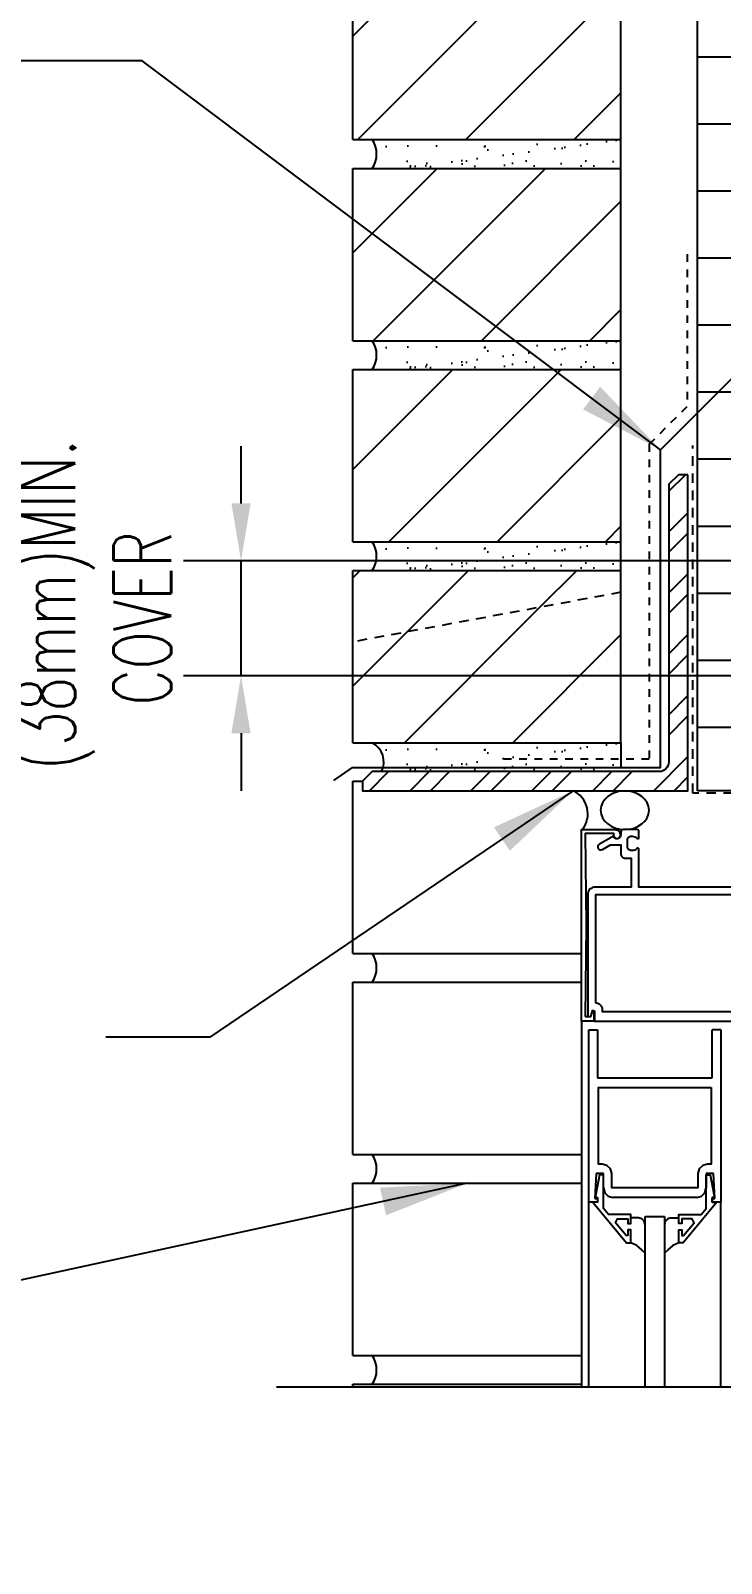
# Model space of a CAD drawing. Header units: inches. Extents: x -7.7 to 43.3, y 75.2 to 149.9.
# Drawn here: x 4.08 to 13.1, y 118.13 to 138.14 of the extents above; entities that cross this region are included whole.
import ezdxf

# ---------------------------------------------------------------- set-up
doc = ezdxf.new("R2010")
doc.units = ezdxf.units.IN
doc.header["$LTSCALE"] = 0.5
doc.header["$MEASUREMENT"] = 0
doc.linetypes.add('DASHED2', pattern=[0.375, 0.25, -0.125])
doc.linetypes.add('HIDDEN2', pattern=[0.1875, 0.125, -0.0625])
for name, color, linetype in [('HATCH', 12, 'Continuous'), ('Hidden2', 12, 'HIDDEN2'), ('LINE18', 9, 'Continuous'), ('line25', 2, 'Continuous'), ('LINE50', 5, 'Continuous'), ('LINE9', 9, 'Continuous'), ('TEXT', 4, 'Continuous')]:
    doc.layers.add(name, color=color, linetype=linetype)
doc.styles.add('DIM', font='romans.shx', dxfattribs={"width": 0.7})
doc.dimstyles.new('ext_12', dxfattribs={"dimscale": 12, "dimtxt": 0.09375, "dimasz": 0.09375, "dimexe": 0.09375, "dimexo": 0.0625, "dimgap": 0.0625, "dimtad": 1, "dimdec": 1, "dimzin": 2, "dimdsep": 46, "dimlunit": 4, "dimtxsty": 'DIM', "dimcen": 0.09, "dimdle": 0.09375, "dimclrt": 4, "dimadec": 0, "dimazin": 0, "dimtfac": 1, "dimtdec": 1, "dimtmove": 1, "dimatfit": 3, "dimfxl": 1, "dimfrac": 2, "dimtolj": 1, "dimtzin": 0, "dimarcsym": 0})
doc.dimstyles.new('ext_8', dxfattribs={"dimscale": 8, "dimtxt": 0.09375, "dimasz": 0.09375, "dimexe": 0.09375, "dimexo": 0.0625, "dimgap": 0.0625, "dimtad": 1, "dimdec": 6, "dimzin": 3, "dimdsep": 46, "dimlunit": 4, "dimtxsty": 'DIM', "dimcen": 0.09, "dimdle": 0.09375, "dimclrt": 4, "dimadec": 0, "dimazin": 0, "dimtfac": 1, "dimtdec": 6, "dimtmove": 2, "dimatfit": 3, "dimfxl": 1, "dimfrac": 2, "dimtolj": 1, "dimtzin": 0, "dimarcsym": 0})
pattern_1 = [(45, (-108.4953, -49.4303), (-0.707107, 0.707107), [])]

# ---------------------------------------------------------------- blocks, each defined once
blk = doc.blocks.new('*D1')
at = {"layer": 'Defpoints', "color": 0, "transparency": 16777216}
for p in [(6.83, 131.215), (17.802, 131.215), (15.416, 129.715)]:
    blk.add_point(p, dxfattribs=at)
at = {"layer": 'TEXT', "color": 0, "lineweight": -2, "transparency": 16777216}
for p, q in [((6.83, 131.965), (6.83, 132.715)), ((17.302, 131.215), (6.08, 131.215)), ((6.83, 129.715), (6.83, 131.215)), ((14.916, 129.715), (6.08, 129.715)), ((6.83, 128.965), (6.83, 128.215))]:
    blk.add_line(p, q, dxfattribs=at)
at = {"layer": 'TEXT', "color": 0, "transparency": 16777216}
for points in [[(6.705, 131.965), (6.955, 131.965), (6.83, 131.215)], [(6.705, 128.965), (6.955, 128.965), (6.83, 129.715)]]:
    blk.add_solid(points, dxfattribs=at)
at = {"layer": 'TEXT', "color": 4, "transparency": 16777216, "insert": (4.291, 130.465), "char_height": 0.75, "attachment_point": 5, "rotation": 90, "style": 'DIM'}
blk.add_mtext('\\A1;1 1/2" \\P (38mm)MIN. \\PCOVER', dxfattribs=at)

msp = doc.modelspace()

# ---------------------------------------------------------------- hatches: boundary and pattern name
at = {"layer": 'HATCH'}
h = msp.add_hatch(dxfattribs=at)
h.set_pattern_fill('AR-CONC', color=256, scale=0.5)
h.paths.add_polyline_path([(21.4161015, 141.033661, 0.0643975703), (21.3060978, 141.0996205), (21.2160978, 141.0996205), (21.2160978, 141.1413465, -0.2490694202), (21.1060978, 141.3484697), (21.1060978, 141.4159697, -0.4142135624), (21.1685978, 141.4784697), (21.2160978, 141.4784697), (21.2160978, 141.5484697), (21.1110978, 141.5484697, 0.1004604156), (20.7173994, 141.4913069, -0.6014354321), (20.5978959, 141.5961903, 2.1820948247), (20.1878158, 141.3832808, -1), (20.0243872, 140.9747578, -0.2443795114), (19.5759793, 141.4955147, 0.0531565226), (19.4101399, 142.1095963, 0.2232530871), (19.2098121, 142.2744502), (19.1901937, 142.2787616, 0.9554715931), (19.0519098, 141.6852916, -0.7355925422), (19.0646946, 141.227245, -0.0827551475), (18.4161015, 141.119156, -0.0827551475), (17.7675083, 141.227245, -0.7355925422), (17.7802932, 141.6852916, 0.9554715931), (17.6420092, 142.2787616), (17.6223909, 142.2744502, 0.2232530871), (17.4220631, 142.1095963, 0.0531565226), (17.2562236, 141.4955147, -0.2443795114), (16.8078158, 140.9747578, -1), (16.6443872, 141.3832808, 2.1820948247), (16.234307, 141.5961903, -0.6014354321), (16.1148036, 141.4913069, 0.1004604156), (15.7211051, 141.5484697), (15.6161051, 141.5484697), (15.6161051, 141.4784697), (15.6636051, 141.4784697, -0.4142135624), (15.7261051, 141.4159697), (15.7261051, 141.3484697, -0.2490694202), (15.6161051, 141.1413465), (15.6161051, 141.0996205), (15.5261051, 141.0996205, 0.0643975703), (15.4161015, 141.033661), (15.4161015, 138.9446424), (15.4161015, 136.8556239, 0.0643975703), (15.5261051, 136.7896644), (15.6161051, 136.7896644), (15.6161051, 136.7479383, -0.2490694202), (15.7261051, 136.5408152), (15.7261051, 136.4733152, -0.4142135624), (15.6636051, 136.4108152), (15.6161051, 136.4108152), (15.6161051, 136.3408152), (15.7211051, 136.3408152, 0.1004604156), (16.1148036, 136.3979779, -0.6014354321), (16.234307, 136.2930946, 2.1820948247), (16.6443872, 136.506004, -1), (16.8078158, 136.9145271, -0.2443795114), (17.2562236, 136.3937702, 0.0531565226), (17.4220631, 135.7796886, 0.2232530871), (17.6223909, 135.6148347), (17.6420092, 135.6105233, 0.9554715931), (17.7802932, 136.2039933, -0.7355925422), (17.7675083, 136.6620398, -0.0827551475), (18.4161015, 136.7701289, -0.0827551475), (19.0646946, 136.6620398, -0.7355925422), (19.0519098, 136.2039933, 0.9554715931), (19.1901937, 135.6105233), (19.2098121, 135.6148347, 0.2232530871), (19.4101399, 135.7796886, 0.0531565226), (19.5759793, 136.3937702, -0.2443795114), (20.0243872, 136.9145271, -1), (20.1878158, 136.506004, 2.1820948247), (20.5978959, 136.2930946, -0.6014354321), (20.7173994, 136.3979779, 0.1004604156), (21.1110978, 136.3408152), (21.2160978, 136.3408152), (21.2160978, 136.4108152), (21.1685978, 136.4108152, -0.4142135624), (21.1060978, 136.4733152), (21.1060978, 136.5408152, -0.2490694202), (21.2160978, 136.7479383), (21.2160978, 136.7896644), (21.3060978, 136.7896644, 0.0643975703), (21.4161015, 136.8556239), (21.4161015, 138.9446424)])
h.paths.add_polyline_path([(21.4161015, 132.7260064, 0.0824145898), (21.2727645, 132.8051129, -0.3178372452), (21.1060978, 133.0408152), (21.1060978, 133.1083152, -0.4142135624), (21.1685978, 133.1708152), (21.2160978, 133.1708152), (21.2160978, 133.2408152), (21.1110978, 133.2408152, -0.1889729321), (20.9552288, 133.3356597, 0.1963228336), (20.5060978, 133.6819194), (19.1842423, 133.972415, 0.0577946906), (18.4161015, 134.0615014, 0.0577946906), (17.6479607, 133.972415), (16.3261051, 133.6819194, 0.1963228336), (15.8769742, 133.3356597, -0.1889729321), (15.7211051, 133.2408152), (15.6161051, 133.2408152), (15.6161051, 133.1708152), (15.6636051, 133.1708152, -0.4142135624), (15.7261051, 133.1083152), (15.7261051, 133.0408152, -0.3178372452), (15.5594384, 132.8051129, 0.0824145898), (15.4161015, 132.7260064), (15.4161015, 129.7148277), (17.3265841, 129.7148277), (17.3265841, 131.3018726), (17.3890841, 131.4213813), (17.4515841, 131.3018726), (17.4515841, 129.7148277), (19.3671464, 129.7148277), (19.3671464, 131.3018726), (19.4296464, 131.4213813), (19.4921464, 131.3018726), (19.4921464, 129.7148277), (21.4161015, 129.7148277)])
h.paths.add_polyline_path([(20.9161015, 109.1041101), (21.0161015, 109.1041101), (21.0161015, 109.1341101, -0.4142135624), (21.0661015, 109.1841101), (21.1921884, 109.1841101), (21.2411015, 109.3341101, -0.6), (21.3411015, 109.3341101), (21.4161015, 109.1041101), (21.4161015, 109.8328432), (15.4161015, 109.8328432), (15.4161015, 109.1041101), (15.4911015, 109.3341101, -0.6), (15.5911015, 109.3341101), (15.6400145, 109.1841101), (15.7661015, 109.1841101, -0.4142135624), (15.8161015, 109.1341101), (15.8161015, 109.1041101), (15.9161015, 109.1041101), (15.9161015, 108.1760228), (18.2904066, 107.7521268, -0.3243993211), (19.5188269, 106.490243, 0.0494191112), (19.5578124, 106.8827011, -0.3253062267), (20.0243872, 107.624867, -1), (20.1878158, 107.216344, 2.1272927511), (20.6004014, 106.9918533, -0.3113104134), (20.6569609, 107.1219972, 0.2589583705), (20.9161015, 107.5887956)])
h.paths.add_polyline_path([(18.2904066, 107.7521268), (15.9161015, 108.1760228), (15.9161015, 107.5887956, 0.2589583705), (16.175242, 107.1219972, -0.3113104134), (16.2318015, 106.9918533, 2.1272927511), (16.6443872, 107.216344, -1), (16.8078158, 107.624867, -0.3253062267), (17.2743905, 106.8827011, 0.1048804382), (17.4467863, 106.0708897, 1.4229132431), (17.7802932, 106.5379745, -0.7355925422), (17.7675083, 106.996021, -0.0827551475), (18.4161015, 107.1041101, -0.0827551475), (19.0646946, 106.996021, -0.7355925422), (19.0519098, 106.5379745, 1.4229132431), (19.3854166, 106.0708897, 0.0551753478), (19.5188269, 106.490243, 0.3243993211)])
h.paths.add_polyline_path([(23.4161015, 107.7614147), (23.4161015, 109.3328432), (22.1036015, 109.3328432), (22.1036015, 109.8328432), (21.4161015, 109.8328432), (21.4161015, 109.1041101), (21.4161015, 107.7041101), (21.4161015, 100.8328432), (21.4161015, 99.8328432), (21.9161015, 99.8328432)])
h.paths.add_polyline_path([(33.4627027, 108.8328432), (33.4627027, 109.8328432), (24.0411015, 109.8328432), (24.0411015, 105.8322339), (33.4627027, 105.8328432), (33.4627027, 106.8328432), (34.4627027, 107.8328432), (32.4627027, 107.8328432)])
h.paths.add_polyline_path([(15.4161015, 107.7041101), (15.4161015, 108.2652902), (13.4161015, 108.6223598), (13.4161015, 107.7614147), (14.9161015, 99.8328432), (15.4161015, 99.8328432)])
h.paths.add_polyline_path([(12.2911015, 108.8232115), (11.2987702, 109.0003771, 0.8731750859), (10.5615828, 107.1349025), (12.2911015, 106.6714793)], flags=17)
h.paths.add_polyline_path([(12.2911015, 106.6714793), (10.5615828, 107.1349025, -0.8731750859), (11.2987702, 109.0003771), (12.2911015, 108.8232115), (12.2911015, 109.8328432), (10.2983003, 109.8328432), (8.2911015, 109.8328432), (8.2911015, 105.7624137), (8.2911015, 104.8328432, 0.0500646714), (8.3908596, 103.8390476), (12.2911015, 103.9673624)])
h.paths.add_polyline_path([(8.2911015, 105.7624137), (8.2911015, 109.8328432), (8.1036015, 109.8328432), (3.3695002, 109.6770951), (3.3695002, 107.8328432), (2.3695002, 106.8328432), (4.3695002, 106.8328432), (3.3695002, 105.8328432), (3.3695002, 103.6738489), (8.3908596, 103.8390476, -0.0500646714), (8.2911015, 104.8328432)])
h.paths.add_polyline_path([(19.3698244, 103.3277678, 0.0933692721), (18.5629761, 103.5350993, 0.0163324644), (18.4161015, 103.5398982, 0.1098692817), (17.4623785, 103.3277678), (16.204163, 102.7389229, 0.2910966595), (15.9161015, 102.286063), (15.9161015, 101.1451932), (16.0361015, 100.9451932), (16.0361015, 100.8328432), (16.0361015, 100.7204932), (15.9161015, 100.5204932), (15.9161015, 99.3796235, 0.2910966595), (16.204163, 98.9267636), (17.4623785, 98.3379187, 0.1098692817), (18.4161015, 98.1257883, 0.1098692817), (19.3698244, 98.3379187), (20.6280399, 98.9267636, 0.2910966595), (20.9161015, 99.3796235), (20.9161015, 100.5204932), (20.7961015, 100.7204932), (20.7961015, 100.8328432), (20.7961015, 100.9451932), (20.9161015, 101.1451932), (20.9161015, 102.286063, 0.2910966595), (20.6280399, 102.7389229)])
h.paths.add_polyline_path([(18.3011006, 104.1699194, 0.4135815913), (17.9261015, 104.5441101), (16.5411015, 104.5441101, 0.4142135624), (15.9161015, 103.9191101), (15.9161015, 103.3923824, 0.5490706968), (16.4500553, 103.0527375), (17.4623785, 103.5265047, -0.0530942443), (17.9129196, 103.6816486, 0.1829837551), (18.207655, 103.8779278, 0.1570718047)])
h.paths.add_polyline_path([(17.9129196, 105.5865717, -0.0530942443), (17.4623785, 105.7417155), (16.4500553, 106.2154828, 0.5490706968), (15.9161015, 105.8758378), (15.9161015, 105.3491101, 0.4142135624), (16.5411015, 104.7241101), (17.9261015, 104.7241101, 0.413581591), (18.3011006, 105.0983008, 0.3501185226)])
h.paths.add_polyline_path([(19.5344781, 105.8187734), (19.3698244, 105.7417155, -0.0516454986), (18.9319485, 105.5895162, -0.001444784), (18.9192833, 105.5865717, 0.3501185221), (18.5311023, 105.0983008, 0.4135815917), (18.9061015, 104.7241101), (19.5344781, 104.7241101)])
h.paths.add_polyline_path([(20.9161015, 105.3491101), (20.9161015, 105.8758378, 0.5490706968), (20.3821476, 106.2154828), (19.5344781, 105.8187734), (19.5344781, 104.7241101), (20.2911015, 104.7241101, 0.4142135624)])
h.paths.add_polyline_path([(20.9161015, 103.9191101, 0.4142135624), (20.2911015, 104.5441101), (19.5344781, 104.5441101), (19.5344781, 103.4494468), (20.3821476, 103.0527375, 0.5490706968), (20.9161015, 103.3923824)])
h.paths.add_polyline_path([(19.5344781, 104.5441101), (18.9061015, 104.5441101, 0.4135815922), (18.5311023, 104.1699194, 0.3501185218), (18.9192833, 103.6816486, -0.0530942443), (19.3698244, 103.5265047), (19.5344781, 103.4494468)])
h.paths.add_polyline_path([(18.3011006, 96.5673857, 0.4135815911), (17.9261015, 96.9415764), (16.5411015, 96.9415764, 0.4142135624), (15.9161015, 96.3165764), (15.9161015, 95.7898486, 0.5490706968), (16.4500553, 95.4502037), (17.4623785, 95.923971, -0.0530942443), (17.9129196, 96.0791148, 0.3501185226)])
h.paths.add_polyline_path([(18.3011006, 97.495767, 0.3501185224), (17.9129196, 97.9840379, -0.0530942443), (17.4623785, 98.1391818), (16.4500553, 98.612949, 0.5490706968), (15.9161015, 98.2733041), (15.9161015, 97.7465764, 0.4142135624), (16.5411015, 97.1215764), (17.9261015, 97.1215764, 0.4135815913)])
h.paths.add_polyline_path([(20.9161015, 97.7465764), (20.9161015, 98.2733041, 0.5490706968), (20.3821476, 98.612949), (19.3698244, 98.1391818, -0.0530942443), (18.9192833, 97.9840379, 0.3501185219), (18.5311023, 97.495767, 0.413581592), (18.9061015, 97.1215764), (20.2911015, 97.1215764, 0.4142135624)])
h.paths.add_polyline_path([(20.2911015, 96.9415764), (18.9061015, 96.9415764, 0.4135815918), (18.5311023, 96.5673857, 0.350118522), (18.9192833, 96.0791148, -0.0530942443), (19.3698244, 95.923971), (20.3821476, 95.4502037, 0.5490706968), (20.9161015, 95.7898486), (20.9161015, 96.3165764, 0.4142135624)])
h.paths.add_polyline_path([(21.0161015, 92.5315764), (21.0161015, 92.5615764), (20.9161015, 92.5615764), (20.9161015, 94.0768908, 0.2589583705), (20.6569609, 94.5436893, -0.3113104134), (20.6004014, 94.6738332, 2.1272927511), (20.1878158, 94.4493425, -1), (20.0243872, 94.0408195, -0.3253062267), (19.5578124, 94.7829854, 0.1048804382), (19.3854166, 95.5947968, 1.4229132431), (19.0519098, 95.127712, -0.7355925422), (19.0646946, 94.6696654, -0.0827551475), (18.4161015, 94.5615764, -0.0827551475), (17.7675083, 94.6696654, -0.7355925422), (17.7802932, 95.127712, 1.4229132431), (17.4467863, 95.5947968, 0.1048804382), (17.2743905, 94.7829854, -0.3253062267), (16.8078158, 94.0408195, -1), (16.6443872, 94.4493425, 2.1272927511), (16.2318015, 94.6738332, -0.3113104134), (16.175242, 94.5436893, 0.2589583705), (15.9161015, 94.0768908), (15.9161015, 92.5615764), (15.8161015, 92.5615764), (15.8161015, 92.5315764, -0.4142135624), (15.7661015, 92.4815764), (15.6400145, 92.4815764), (15.5911015, 92.3315764, -0.6), (15.4911015, 92.3315764), (15.4161015, 92.5615764), (15.4161015, 91.8328432), (15.4161015, 89.7438247, 0.0643975703), (15.5261051, 89.6778652), (15.6161051, 89.6778652), (15.6161051, 89.6361391, -0.2490694202), (15.7261051, 89.429016), (15.7261051, 89.361516, -0.4142135624), (15.6636051, 89.299016), (15.6161051, 89.299016), (15.6161051, 89.229016), (15.7211051, 89.229016, 0.1004604156), (16.1148036, 89.2861787, -0.6014354321), (16.234307, 89.1812954, 2.1820948247), (16.6443872, 89.3942048, -1), (16.8078158, 89.8027279, -0.2443795114), (17.2562236, 89.281971, 0.0531565226), (17.4220631, 88.6678894, 0.2232530871), (17.6223909, 88.5030355), (17.6420092, 88.4987241, 0.9554715931), (17.7802932, 89.0921941, -0.7355925422), (17.7675083, 89.5502406, -0.0827551475), (18.4161015, 89.6583297, -0.0827551475), (19.0646946, 89.5502406, -0.7355925422), (19.0519098, 89.0921941, 0.9554715931), (19.1901937, 88.4987241), (19.2098121, 88.5030355, 0.2232530871), (19.4101399, 88.6678894, 0.0531565226), (19.5759793, 89.281971, -0.2443795114), (20.0243872, 89.8027279, -1), (20.1878158, 89.3942048, 2.1820948247), (20.5978959, 89.1812954, -0.6014354316), (20.7173994, 89.2861787, 0.1004604157), (21.1110978, 89.229016), (21.2160978, 89.229016), (21.2160978, 89.299016), (21.1685978, 89.299016, -0.4142135624), (21.1060978, 89.361516), (21.1060978, 89.429016, -0.2490694202), (21.2160978, 89.6361391), (21.2160978, 89.6778652), (21.3060978, 89.6778652, 0.0643975703), (21.4161015, 89.7438247), (21.4161015, 91.8328432), (21.4161015, 92.5615764), (21.3411015, 92.3315764, -0.6), (21.2411015, 92.3315764), (21.1921884, 92.4815764), (21.0661015, 92.4815764, -0.4142135624)])
h.paths.add_polyline_path([(21.4161015, 85.6142073, 0.0824145898), (21.2727645, 85.6933137, -0.3178372452), (21.1060978, 85.929016), (21.1060978, 85.996516, -0.4142135624), (21.1685978, 86.059016), (21.2160978, 86.059016), (21.2160978, 86.129016), (21.1110978, 86.129016, -0.1889729321), (20.9552288, 86.2238605, 0.1963228336), (20.5060978, 86.5701202), (19.1842423, 86.8606158, 0.0577946906), (18.4161015, 86.9497023, 0.0577946906), (17.6479607, 86.8606158), (16.3261051, 86.5701202, 0.1963228336), (15.8769742, 86.2238605, -0.1889729321), (15.7211051, 86.129016), (15.6161051, 86.129016), (15.6161051, 86.059016), (15.6636051, 86.059016, -0.4142135624), (15.7261051, 85.996516), (15.7261051, 85.929016, -0.3178372452), (15.5594384, 85.6933137, 0.0824145898), (15.4161015, 85.6142073), (15.4161015, 84.0877083), (17.4161015, 84.0877083), (18.4161015, 85.0877083), (18.4161015, 83.0877083), (18.9951262, 83.6667331), (19.4161015, 84.0877083), (21.4161015, 84.0877083)])
h = msp.add_hatch(dxfattribs=at)
h.set_pattern_fill('INSUL', color=256, scale=7, style=0)
h.set_pattern_definition([(0, (-2686.079, -308.4563), (0, 2.625), []), (0, (-2686.079, -307.5813), (0, 2.625), [0.875, -0.875]), (0, (-2686.079, -306.7063), (0, 2.625), [0.875, -0.875])])
h.paths.add_polyline_path([(15.4161015, 138.9446424), (15.1661015, 138.9446424), (14.7286015, 138.9446424), (14.7286015, 139.4446424), (13.2286015, 139.4446424), (13.2286015, 138.9446424), (12.7911015, 138.9446424), (12.7911015, 128.2148277), (15.4161015, 128.2148277), (15.4161015, 129.7148277)])
h.paths.add_polyline_path([(24.0411015, 138.9446424), (23.6036015, 138.9446424), (23.6036015, 139.4446424), (22.1036015, 139.4446424), (22.1036015, 138.9446424), (21.6661015, 138.9446424), (21.4161015, 138.9446424), (21.4161015, 128.2148277), (24.0411015, 128.2148277)])
h = msp.add_hatch(dxfattribs=at)
h.set_pattern_fill('ANSI31', color=256, scale=8, style=0)
h.set_pattern_definition(pattern_1)
h.paths.add_polyline_path([(11.7911015, 136.7148277), (11.7911015, 138.9648277), (8.2911015, 138.9648277), (8.2911015, 136.7148277)])
h = msp.add_hatch(dxfattribs=at)
h.set_pattern_fill('AR-SAND', color=256, scale=0.25, style=0)
h.set_pattern_definition([(37.5, (-108.4953, -44.1803), (-0.01574834, 0.48170594), [0, -0.38, 0, -0.425, 0, -0.40625]), (7.5, (-108.4953, -44.1803), (0.4424442, 0.7055365), [0, -0.205, 0, -0.3425, 0, -0.13125]), (327.5, (-108.8028, -44.1803), (0.7785355, 0.0014148), [0, -0.125, 0, -0.45, 0, -0.5875]), (317.5, (-108.8028, -44.1803), (0.7515317, 0.2194189), [0, -0.0625, 0, -0.295, 0, -0.3375])])
h.paths.add_polyline_path([(11.7911015, 136.7148277), (8.5411015, 136.7148277, -0.3182332765), (8.5411015, 136.3398277), (11.7911015, 136.3398277)])
h = msp.add_hatch(dxfattribs=at)
h.set_pattern_fill('ANSI31', color=256, scale=8, style=0)
h.set_pattern_definition(pattern_1)
h.paths.add_polyline_path([(11.7911015, 134.0898277), (11.7911015, 136.3398277), (8.2911015, 136.3398277), (8.2911015, 134.0898277)])
h = msp.add_hatch(dxfattribs=at)
h.set_pattern_fill('AR-SAND', color=256, scale=0.25, style=0)
h.set_pattern_definition([(37.5, (-108.4953, -46.8053), (-0.01574834, 0.48170594), [0, -0.38, 0, -0.425, 0, -0.40625]), (7.5, (-108.4953, -46.8053), (0.4424442, 0.7055365), [0, -0.205, 0, -0.3425, 0, -0.13125]), (327.5, (-108.8028, -46.8053), (0.7785355, 0.0014148), [0, -0.125, 0, -0.45, 0, -0.5875]), (317.5, (-108.8028, -46.8053), (0.7515317, 0.2194189), [0, -0.0625, 0, -0.295, 0, -0.3375])])
h.paths.add_polyline_path([(11.7911015, 134.0898277), (8.5411015, 134.0898277, -0.3182332765), (8.5411015, 133.7148277), (11.7911015, 133.7148277)])
h = msp.add_hatch(dxfattribs=at)
h.set_pattern_fill('ANSI31', color=256, scale=8, style=0)
h.set_pattern_definition(pattern_1)
h.paths.add_polyline_path([(8.2911015, 131.4648277), (11.7911015, 131.4648277), (11.7911015, 133.7148277), (8.2911015, 133.7148277)])
h = msp.add_hatch(dxfattribs=at)
h.set_pattern_fill('ANSI32', color=256, scale=1.5, style=0)
h.set_pattern_definition([(45, (98.0256, -26.2187), (-0.3977476, 0.3977476), []), (45, (98.29076, -26.2187), (-0.3977476, 0.3977476), [])])
h.paths.add_polyline_path([(12.6661015, 128.2148277), (12.6661015, 132.3398277), (12.5411015, 132.3398277), (12.4161015, 132.2148277), (12.4161015, 128.5898277, -0.4142135624), (12.2911015, 128.4648277), (8.5411015, 128.4648277), (8.4161015, 128.3398277), (8.4161015, 128.2148277)])
h = msp.add_hatch(dxfattribs=at)
h.set_pattern_fill('AR-SAND', color=256, scale=0.25, style=0)
h.set_pattern_definition([(37.5, (-108.4953, -49.4303), (-0.01574834, 0.48170594), [0, -0.38, 0, -0.425, 0, -0.40625]), (7.5, (-108.4953, -49.4303), (0.4424442, 0.7055365), [0, -0.205, 0, -0.3425, 0, -0.13125]), (327.5, (-108.8028, -49.4303), (0.7785355, 0.0014148), [0, -0.125, 0, -0.45, 0, -0.5875]), (317.5, (-108.8028, -49.4303), (0.7515317, 0.2194189), [0, -0.0625, 0, -0.295, 0, -0.3375])])
h.paths.add_polyline_path([(11.7911015, 131.0898277), (11.7911015, 131.4648277), (8.5411015, 131.4648277, -0.3182332765), (8.5411015, 131.0898277)])
h = msp.add_hatch(dxfattribs=at)
h.set_pattern_fill('ANSI31', color=256, scale=8, style=0)
h.set_pattern_definition(pattern_1)
h.paths.add_polyline_path([(8.2911015, 130.1576708), (11.7911015, 130.8054622), (11.7911015, 131.0898277), (8.2911015, 131.0898277)])
h = msp.add_hatch(dxfattribs=at)
h.set_pattern_fill('ANSI31', color=256, scale=8, style=0)
h.set_pattern_definition(pattern_1)
h.paths.add_polyline_path([(8.2911015, 130.1576708), (8.2911015, 128.8398277), (11.7911015, 128.8398277), (11.7911015, 130.8054622)])
h = msp.add_hatch(dxfattribs=at)
h.set_pattern_fill('AR-SAND', color=256, scale=0.25, style=0)
h.set_pattern_definition([(37.5, (-108.4953, -52.0553), (-0.01574834, 0.48170594), [0, -0.38, 0, -0.425, 0, -0.40625]), (7.5, (-108.4953, -52.0553), (0.4424442, 0.7055365), [0, -0.205, 0, -0.3425, 0, -0.13125]), (327.5, (-108.8028, -52.0553), (0.7785355, 0.0014148), [0, -0.125, 0, -0.45, 0, -0.5875]), (317.5, (-108.8028, -52.0553), (0.7515317, 0.2194189), [0, -0.0625, 0, -0.295, 0, -0.3375])])
h.paths.add_polyline_path([(11.7911015, 128.8398277), (8.5411015, 128.8398277, -0.3182332765), (8.5411015, 128.4648277), (11.7911015, 128.4648277)])

# ---------------------------------------------------------------- linework, layer by layer
at = {"layer": 'HATCH', "color": 6, "linetype": 'DASHED2'}
for p, q in [((12.7286015, 128.182057), (12.7286015, 132.7227447)), ((16.6324766, 128.182057), (12.7286015, 128.182057))]:
    msp.add_line(p, q, dxfattribs=at)
at = {"layer": 'HATCH', "color": 12}
for p, q in [((11.27599, 125.2064324), (11.27599, 120.4335777)), ((11.3716553, 120.4335777), (11.3716553, 122.8411989)), ((13.0956553, 120.4335777), (13.0956553, 122.8411989))]:
    msp.add_line(p, q, dxfattribs=at)
at = {"layer": 'HATCH', "color": 12, "linetype": 'Continuous'}
for p, q in [((12.0196043, 122.6377619), (11.9211553, 122.6377619)), ((12.0644893, 122.6255749), (12.0196043, 122.6377619)), ((12.0644893, 122.6255749), (12.0196043, 122.6377619)), ((12.0964643, 122.5935999), (12.0644893, 122.6255749)), ((12.0964643, 122.5935999), (12.0644893, 122.6255749)), ((12.1086513, 122.5487149), (12.0964643, 122.5935999)), ((12.1086513, 122.5487149), (12.0964643, 122.5935999)), ((12.3708463, 122.5935999), (12.3586593, 122.5487149)), ((12.3708463, 122.5935999), (12.3586593, 122.5487149)), ((12.4028213, 122.6255749), (12.3708463, 122.5935999)), ((12.4028213, 122.6255749), (12.3708463, 122.5935999)), ((12.4477073, 122.6377619), (12.4028213, 122.6255749)), ((12.4477073, 122.6377619), (12.4028213, 122.6255749)), ((12.4477073, 122.6377619), (12.5461553, 122.6377619)), ((11.9982633, 122.2751399), (11.9208443, 122.3117499)), ((11.9982633, 122.2751399), (11.9208443, 122.3117499)), ((12.1086553, 122.1775143), (11.9982633, 122.2751399)), ((12.0624333, 122.2183909), (11.9982633, 122.2751399)), ((12.4687413, 122.2751399), (12.3586553, 122.1786495)), ((12.4687413, 122.2751399), (12.4039963, 122.2183909)), ((12.5464703, 122.3117499), (12.4687413, 122.2751399)), ((12.5464703, 122.3117499), (12.4687413, 122.2751399))]:
    msp.add_line(p, q, dxfattribs=at)
at = {"layer": 'HATCH', "color": 12}
msp.add_arc((11.0173105, 127.9083781), 0.3412135, 323.71627926, 63.91162696, dxfattribs=at)
at = {"layer": 'HATCH'}
for centre in [(8.2763406, 125.9023277), (8.2763406, 123.2773277), (8.2763406, 120.6523277)]:
    msp.add_arc(centre, 0.3244296, 324.69439705, 35.30560295, dxfattribs=at)
at = {"layer": 'HATCH', "color": 12, "extrusion": (0, 0, -1)}
msp.add_ellipse((11.8415505, 127.9595572), major_axis=(0.3160899, 0), ratio=0.8007338432, start_param=-4.7123889804, end_param=1.5707963268, dxfattribs=at)
at = {"layer": 'Hidden2'}
for p, q in [((12.6552656, 135.2209663), (12.6552656, 133.2325196)), ((12.1612259, 132.7384799), (12.6552656, 133.2325196)), ((12.1612259, 132.7384799), (12.1612259, 128.6243275)), ((12.1612259, 128.6243275), (10.1612259, 128.6243275))]:
    msp.add_line(p, q, dxfattribs=at)
at = {"layer": 'LINE18'}
for p, q in [((11.3716553, 122.8411989), (11.3716553, 125.0911949)), ((11.3716553, 125.0911949), (11.4836553, 125.0911949)), ((11.4836553, 125.0911949), (11.4836553, 124.4661949)), ((12.9836553, 124.4661949), (12.9836553, 125.0911949)), ((13.0956553, 125.0911949), (12.9836553, 125.0911949)), ((13.0956553, 125.0911949), (13.0956553, 122.8411989)), ((11.4836553, 124.4661949), (12.9836553, 124.4661949)), ((11.4679073, 123.2151989), (11.4516553, 122.8911989)), ((11.5616553, 123.2151989), (11.4679073, 123.2151989)), ((11.5616553, 123.0286989), (11.5616553, 123.2151989)), ((12.9056553, 123.2151989), (12.9056553, 123.0286989)), ((12.9994073, 123.2151989), (12.9056553, 123.2151989)), ((13.0156553, 122.8911989), (12.9994073, 123.2151989)), ((11.4516553, 122.8911989), (11.4836553, 122.8911989)), ((11.4836553, 122.8911989), (11.4836553, 122.8411989)), ((11.5616633, 123.0286989), (11.5786963, 122.9656149)), ((11.5786963, 122.9656149), (11.6235323, 122.9207619)), ((11.6235323, 122.9207619), (11.6866123, 122.9037069)), ((12.7806553, 122.9036989), (11.6866553, 122.9036989)), ((12.7806123, 122.9037069), (12.8437223, 122.9207269)), ((12.8437223, 122.9207269), (12.8885923, 122.9655749)), ((12.8885923, 122.9655749), (12.9056473, 123.0286789)), ((12.9836553, 122.8411989), (12.9836553, 122.8911989)), ((12.9836553, 122.8911989), (13.0156553, 122.8911989)), ((11.4836553, 122.8411989), (11.3716553, 122.8411989)), ((13.0956553, 122.8411989), (12.9836553, 122.8411989)), ((12.1086553, 120.4335777), (12.1086553, 122.6536989)), ((12.1086553, 122.6536989), (12.3586553, 122.6536989)), ((12.3586553, 122.6536989), (12.3586553, 120.4335777))]:
    msp.add_line(p, q, dxfattribs=at)
for points in [[(11.32599, 125.2664324), (11.39899, 125.2664324), (11.4097552, 125.3066088, -0.3394542589), (11.4290737, 125.3214324), (11.43899, 125.3214324), (11.43899, 125.2064324), (11.27599, 125.2064324), (11.27599, 127.7064324), (11.71999, 127.7064324, -0.4142135624), (11.77999, 127.6464324), (11.77999, 127.6264324, -1), (11.69999, 127.6264324), (11.69999, 127.6564324), (11.32599, 127.6564324), (11.33599, 126.4564324)], [(11.456865, 125.4464533, -0.4142135624), (11.546865, 125.3564533), (11.546865, 125.3314533), (17.150865, 125.3314533), (17.150865, 127.6064533), (13.775865, 127.6064533), (13.775865, 127.3914533, -0.4142135624), (13.715865, 127.3314533), (13.625865, 127.3314533), (13.625865, 126.9564533, -0.4142135624), (13.525865, 126.8564533), (11.456865, 126.8564533)]]:
    msp.add_lwpolyline(points, format="xyb", close=True, dxfattribs=at)
msp.add_lwpolyline([(13.525865, 126.9564533), (12.025865, 126.9564533), (12.025865, 127.4484533, 0.6693764951), (12.0002234, 127.4590247, -0.1997729274), (11.9363734, 127.4324533), (11.925865, 127.4324533, -0.4142135624), (11.875865, 127.4824533), (11.875865, 127.5704533, -0.4142135624), (11.925865, 127.6204533), (11.9363734, 127.6204533, -0.1997729274), (12.0002234, 127.5938819, 0.6693764951), (12.025865, 127.6044533), (12.025865, 127.6864533, 0.4142135624), (12.005865, 127.7064533), (11.819865, 127.7064533, 0.4142135624), (11.789865, 127.6764533), (11.789865, 127.6364533, -0.8490904587), (11.6924942, 127.6204533), (11.509865, 127.5150123, 1), (11.549865, 127.4457303), (11.6550404, 127.5064533), (11.789865, 127.5064533), (11.789865, 127.3924533, 0.4142135624), (11.849865, 127.3324533), (11.925865, 127.3324533), (11.925865, 126.9564533), (11.456865, 126.9564533, 0.4142135624), (11.356865, 126.8564533), (11.356865, 125.2674533), (11.396865, 125.2674533), (11.4147931, 125.3343617, -0.876976463), (11.446865, 125.3301394), (11.446865, 125.2064533), (17.275865, 125.2064533)], format="xyb", dxfattribs=at)
for points in [[(12.9706553, 124.3411949), (12.9706553, 123.3401989), (12.9216553, 123.3401989), (12.9216553, 123.3401909), (12.8585573, 123.3231509), (12.8137043, 123.2782969), (12.7966633, 123.2151989), (12.7966553, 123.2151989), (12.7966553, 123.0286989), (11.6706553, 123.0286989), (11.6706553, 123.2151989), (11.6706473, 123.2151559), (11.6536273, 123.2782659), (11.6087803, 123.3231359), (11.5456753, 123.3401909), (11.5456553, 123.3401989), (11.4966553, 123.3401989), (11.4966553, 124.3411949), (11.9211553, 124.3411949)], [(11.4235333, 122.8411989), (11.8631553, 122.3111989), (11.9211553, 122.3111989), (11.9211553, 122.4801989), (11.8811553, 122.4801989), (11.8811553, 122.4079349), (11.8576953, 122.4079349), (11.7211833, 122.5706279), (11.7456953, 122.6231989), (11.8811553, 122.6231989), (11.8811553, 122.5641989), (11.9211553, 122.5641989), (11.9211553, 122.6821989), (11.6275653, 122.6821989), (11.5616553, 122.7607419), (11.5616553, 123.1971989), (11.5096553, 123.1971989), (11.4606553, 122.9251989), (11.4606553, 122.9051989), (11.4836553, 122.9051989), (11.4836553, 122.8411989)], [(13.0437773, 122.8411989), (12.6041553, 122.3111989), (12.5461553, 122.3111989), (12.5461553, 122.4801989), (12.5861553, 122.4801989), (12.5861553, 122.4079349), (12.6096163, 122.4079349), (12.7461323, 122.5706279), (12.7216163, 122.6231989), (12.5861553, 122.6231989), (12.5861553, 122.5641989), (12.5461553, 122.5641989), (12.5461553, 122.6821989), (12.8397503, 122.6821989), (12.9056553, 122.7607419), (12.9056553, 123.1971989), (12.9576553, 123.1971989), (13.0066553, 122.9251989), (13.0066553, 122.9051989), (12.9836553, 122.9051989), (12.9836553, 122.8411989)]]:
    msp.add_lwpolyline(points, close=True, dxfattribs=at)
at = {"layer": 'line25'}
for p, q in [((8.2911015, 136.7148277), (8.2911015, 138.9648277)), ((11.7911015, 128.8398277), (11.7911015, 138.9648277)), ((8.2911015, 136.7148277), (11.7911015, 136.7148277)), ((8.2911015, 136.3398277), (11.7911015, 136.3398277)), ((8.2911015, 134.0898277), (8.2911015, 136.3398277)), ((8.2911015, 134.0898277), (11.7911015, 134.0898277)), ((8.2911015, 133.7148277), (11.7911015, 133.7148277)), ((8.2911015, 131.4648277), (8.2911015, 133.7148277)), ((8.2911015, 131.4648277), (11.7911015, 131.4648277)), ((8.2911015, 128.8398277), (8.2911015, 131.0898277)), ((8.2911015, 131.0898277), (11.7911015, 131.0898277)), ((8.2911015, 128.8398277), (11.7911015, 128.8398277)), ((11.7911015, 128.8398277), (11.7911015, 128.5156782))]:
    msp.add_line(p, q, dxfattribs=at)
at = {"layer": 'line25', "color": 12}
for p, q in [((8.2911015, 126.0898277), (8.2911015, 128.3398277)), ((8.2911015, 128.3398277), (8.4161015, 128.3398277)), ((8.2911015, 126.0898277), (11.27599, 126.0898277)), ((8.2911015, 123.4648277), (8.2911015, 125.7148277)), ((8.2911015, 125.7148277), (11.27599, 125.7148277)), ((8.2911015, 123.4648277), (11.27599, 123.4648277)), ((8.2911015, 120.8398277), (8.2911015, 123.0898277)), ((8.2911015, 123.0898277), (11.27599, 123.0898277)), ((8.2911015, 120.8398277), (11.27599, 120.8398277)), ((8.2911015, 120.4648277), (11.27599, 120.4648277)), ((8.2911015, 120.4335777), (8.2911015, 120.4648277))]:
    msp.add_line(p, q, dxfattribs=at)
at = {"layer": 'LINE50'}
for p, q in [((12.7911015, 128.2148277), (12.7911015, 137.2148277)), ((15.4161015, 128.2148277), (12.7911015, 128.2148277))]:
    msp.add_line(p, q, dxfattribs=at)
msp.add_lwpolyline([(12.7911015, 128.2148277), (12.7911015, 138.9446424), (13.2286015, 138.9446424), (13.2286015, 139.4446424), (14.7286015, 139.4446424), (14.7286015, 138.9446424), (15.1661015, 138.9446424), (15.4161015, 138.9446424)], dxfattribs=at)
at = {"layer": 'LINE9', "linetype": 'DASHED2'}
msp.add_line((11.7911015, 130.8054622), (8.2911015, 130.1576708), dxfattribs=at)
at = {"layer": 'LINE9'}
msp.add_line((7.2911015, 120.4335777), (15.4161015, 120.4335777), dxfattribs=at)
msp.add_lwpolyline([(8.0411407, 128.3480903), (8.2841116, 128.5156782), (12.3081279, 128.5156782), (12.3081279, 132.6656782), (13.7911015, 134.1486518)], dxfattribs=at)
at = {"layer": 'LINE9', "color": 9}
msp.add_lwpolyline([(12.6661015, 132.3398277), (12.5411015, 132.3398277), (12.4161015, 132.2148277), (12.4161015, 128.5898277, -0.4142135624), (12.2911015, 128.4648277), (8.5411015, 128.4648277), (8.4161015, 128.3398277), (8.4161015, 128.2148277), (12.6661015, 128.2148277)], format="xyb", close=True, dxfattribs=at)
at = {"layer": 'LINE9'}
for centre, radius, start, end in [((8.2763406, 136.5273277), 0.3244296, 324.69439705, 35.30560295), ((8.2763406, 133.9023277), 0.3244296, 324.69439705, 35.30560295), ((8.2763406, 131.2773277), 0.3244296, 324.69439705, 35.30560295), ((8.4111382, 128.5881732), 0.2832321, 334.18333417, 62.68656348)]:
    msp.add_arc(centre, radius, start, end, dxfattribs=at)

# ---------------------------------------------------------------- dimensions: what is measured, and where the dimension line sits
at = {"layer": 'TEXT'}
dim = msp.add_linear_dim(base=(6.829878, 131.2148277), p1=(15.4161015, 129.7148277), p2=(17.802299, 131.2148277), angle=90, text='<> \\P (38mm)MIN. \\PCOVER', dimstyle='ext_8', dxfattribs=at)
dim.commit()
dim.dimension.update_dxf_attribs({"geometry": '*D1', "text_midpoint": (4.2914951, 130.4648277), "dimtype": 160})

# ---------------------------------------------------------------- leaders
for points in [[(12.3081279, 132.6656782), (5.5372293, 137.7454944), (2.6488398, 137.7454944)], [(11.1673615, 128.2148277), (6.4214666, 124.9947428), (5.0648966, 124.9947428)], [(9.7835457, 123.0898277), (3.8487545, 121.8020254), (0.6033777, 121.8020254)]]:
    msp.add_leader(points, dimstyle='ext_12', override={"dimgap": 0.0625, "dimtad": 0}, dxfattribs=at)

doc.saveas('drawing.dxf')
